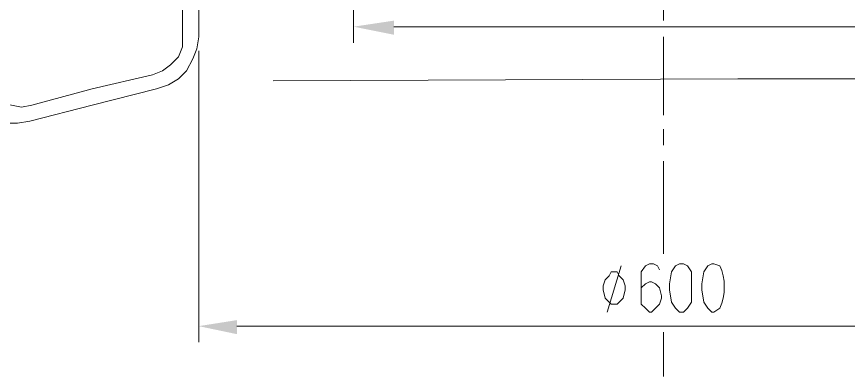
# Model space of a CAD drawing. Header units: millimetres. Extents: x 0 to 819, y 0 to 1152.
# Drawn here: x 215.7 to 290.1, y 957.7 to 989.8 of the extents above; entities that cross this region are included whole.
import ezdxf

# ---------------------------------------------------------------- set-up
doc = ezdxf.new("R2010")
doc.units = ezdxf.units.MM
doc.layers.add('1', color=7, linetype='Continuous')

msp = doc.modelspace()

# ---------------------------------------------------------------- hatches: boundary and pattern name
h = msp.add_hatch(color=0)
h.dxf.hatch_style = 2
h.paths.add_polyline_path([(249.48, 989.421732), (249.48, 988.161732), (245.88, 988.881732)])
h = msp.add_hatch(color=0)
h.dxf.hatch_style = 2
h.paths.add_polyline_path([(235.44, 962.601732), (235.44, 961.341732), (232.02, 962.061732)])

# ---------------------------------------------------------------- linework, layer by layer
at = {"layer": '1', "color": 0, "lineweight": 9}
for points in [[(245.88, 1013.721732), (245.88, 987.441732)], [(273.6, 990.681732), (273.6, 989.421732)], [(249.48, 988.881732), (297.9, 988.881732)], [(273.6, 987.981732), (273.6, 980.961732)], [(232.02, 986.721732), (232.02, 960.621732)], [(273.6, 979.701732), (273.6, 978.261732)], [(273.6, 976.821732), (273.6, 968.541732)], [(269.82, 967.461732), (268.56, 963.321732)], [(273.24, 967.101732), (273.06, 967.461732), (272.7, 967.641732), (272.34, 967.641732), (271.98, 967.461732), (271.62, 966.921732), (271.62, 965.841732), (271.62, 964.761732), (271.62, 964.041732), (271.98, 963.681732), (272.34, 963.321732), (272.52, 963.321732), (272.88, 963.681732), (273.24, 964.041732), (273.42, 964.581732), (273.42, 964.761732), (273.24, 965.481732), (272.88, 965.841732), (272.52, 966.021732), (272.34, 966.021732), (271.98, 965.841732), (271.62, 965.481732), (271.62, 964.761732)], [(275.04, 967.641732), (274.68, 967.461732), (274.32, 966.921732), (274.14, 965.841732), (274.14, 965.301732), (274.32, 964.221732), (274.68, 963.681732), (275.04, 963.321732), (275.4, 963.321732), (275.76, 963.681732), (276.12, 964.221732), (276.12, 965.301732), (276.12, 965.841732), (276.12, 966.921732), (275.76, 967.461732), (275.4, 967.641732), (275.04, 967.641732)], [(268.92, 966.921732), (268.74, 966.561732), (268.38, 966.201732), (268.2, 965.661732), (268.2, 965.301732), (268.38, 964.581732), (268.74, 964.221732), (268.92, 964.041732), (269.46, 964.041732), (269.64, 964.221732), (270, 964.581732), (270.18, 965.301732), (270.18, 965.661732), (270, 966.201732), (269.64, 966.561732), (269.46, 966.921732), (268.92, 966.921732)], [(235.44, 962.061732), (311.76, 962.061732)], [(273.6, 961.521732), (273.6, 957.561732)]]:
    msp.add_lwpolyline(points, dxfattribs=at)
at = {"layer": '1', "color": 0, "lineweight": 18}
for points in [[(232.02, 997.521732), (232.02, 987.981732)], [(230.58, 992.661732), (230.58, 987.981732)], [(227.88, 984.561732), (228.78, 984.921732), (229.5, 985.461732), (230.22, 986.181732), (230.58, 987.081732), (230.58, 987.981732)], [(228.24, 983.301732), (229.32, 983.661732), (230.22, 984.201732), (230.94, 984.921732), (231.48, 986.001732), (231.84, 986.901732), (232.02, 987.981732)], [(227.88, 984.561732), (222.48, 983.301732), (217.08, 981.861732)], [(238.68, 984.021732), (280.26, 984.201732)], [(280.26, 984.201732), (309.6, 984.201732)], [(213.12, 983.481732), (213.66, 982.761732), (214.38, 982.041732), (215.28, 981.861732), (216.18, 981.681732), (217.08, 981.861732)], [(228.24, 983.301732), (222.48, 981.861732), (216.9, 980.421732)], [(211.32, 982.581732), (212.04, 981.681732), (212.76, 980.961732), (213.66, 980.421732), (214.74, 980.241732), (215.82, 980.241732), (216.9, 980.421732)]]:
    msp.add_lwpolyline(points, dxfattribs=at)
at = {"layer": '1', "color": 0, "lineweight": 9}
msp.add_open_spline([(277.92, 967.641732), (277.92, 967.641732), (277.56, 967.461732), (277.56, 967.461732), (277.56, 967.461732), (277.2, 966.921732), (277.2, 966.921732), (277.2, 966.921732), (277.02, 965.841732), (277.02, 965.841732), (277.02, 965.841732), (277.02, 965.301732), (277.02, 965.301732), (277.02, 965.301732), (277.2, 964.221732), (277.2, 964.221732), (277.2, 964.221732), (277.56, 963.681732), (277.56, 963.681732), (277.56, 963.681732), (277.92, 963.321732), (277.92, 963.321732), (277.92, 963.321732), (278.1, 963.321732), (278.1, 963.321732), (278.1, 963.321732), (278.64, 963.681732), (278.64, 963.681732), (279.18, 964.761732), (279.18, 966.381732), (278.64, 967.461732), (278.64, 967.461732), (278.1, 967.641732), (278.1, 967.641732), (278.1, 967.641732), (277.92, 967.641732), (277.92, 967.641732)], degree=3, knots=[0, 0, 0, 0, 1, 1, 1, 2, 2, 2, 3, 3, 3, 4, 4, 4, 5, 5, 5, 6, 6, 6, 7, 7, 7, 8, 8, 8, 9, 9, 9, 10, 10, 10, 11, 11, 11, 12, 12, 12, 12], dxfattribs=at)

doc.saveas('drawing.dxf')
